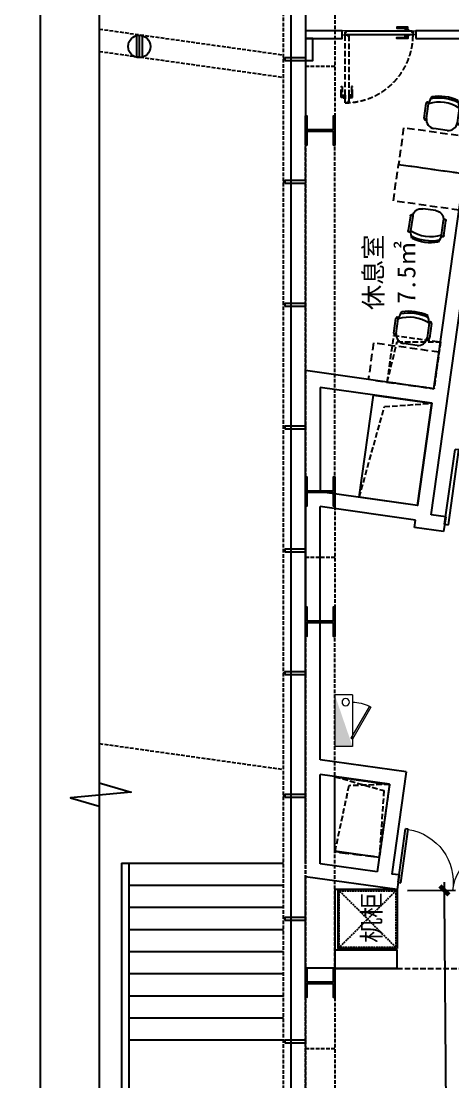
# Model space of a CAD drawing. Header units: millimetres. Extents: x 285006 to 3037698, y -2820855 to 192241.
# Drawn here: x 844895 to 850758, y -477206 to -462816 of the extents above; entities that cross this region are included whole.
import ezdxf
from ezdxf.enums import TextEntityAlignment as Align
from ezdxf.xclip import XClip

# ---------------------------------------------------------------- set-up
doc = ezdxf.new("R2010")
doc.units = ezdxf.units.MM
doc.header["$XCLIPFRAME"] = 2
doc.header["$PDMODE"] = 35
doc.header["$PDSIZE"] = -0.1
for name, pattern in [('1#C-6F$0$CONTINOUS', [0]), ('1#C-6F$0$DASH', [0.35, 0.25, -0.1]), ('1#C-6F$0$DASHED2', [0.375, 0.25, -0.125]), ('DASH', [0.35, 0.25, -0.1]), ('DASHED', [0.75, 0.5, -0.25])]:
    doc.linetypes.add(name, pattern=pattern)
for name, color, linetype in [('1#C-6F$0$0-XREF', 7, 'Continuous'), ('1#C-6F$0$A-WALL', 2, 'Continuous'), ('1#C-6F$0$S-W-BEAMLINE', 4, '1#C-6F$0$DASHED2'), ('1#C-6F$0$文字图层', 7, 'Continuous'), ('1#C-6F$0$汇水面积', 3, 'Continuous'), ('4玻璃幕墙', 1, 'Continuous'), ('6铝型材', 8, 'Continuous'), ('___', 4, 'Continuous'), ('__附着_A10-J_KJ_2_B_28F_SEN22M3I_设计区$0$A_WALL_BRIK(砌块墙)', 190, 'Continuous'), ('BS-SHORT CABINET', 30, 'Continuous'), ('BS-STAIR', 30, 'Continuous'), ('COLUMN', 160, 'Continuous'), ('DOOR', 60, 'Continuous'), ('DOOR--02', 8, 'Continuous'), ('DS-FINISH', 20, 'Continuous'), ('DS-NOTES', 8, 'Continuous'), ('FF-FURN', 51, 'Continuous'), ('FF-TEXT', 50, 'Continuous'), ('FF-活动家具', 51, 'Continuous'), ('FF1-固定家具(落地、到顶)', 30, 'Continuous'), ('WALL', 255, 'Continuous'), ('WALL-地台', 8, 'Continuous'), ('铝型材断面', 8, 'Continuous')]:
    doc.layers.add(name, color=color, linetype=linetype)
for name, color, linetype, lineweight in [('1#C-6F$0$0XG-X', 1, 'Continuous', 18), ('1#C-6F$0$A-HOLE', 5, 'Continuous', 25), ('WALL-1C-6F-1$0$A-WALL-GLAZ', 142, 'Continuous', 18), ('板边洞口-1C-6F$0$A-HOLE', 5, 'Continuous', 25)]:
    doc.layers.add(name, color=color, linetype=linetype, lineweight=lineweight)
doc.styles.add('CCD_DIM', font='archs.shx', dxfattribs={"width": 0.7})
doc.styles.add('DIA', font='')
doc.styles.get('DIA').set_extended_font_data('SimSun')
doc.dimstyles.new('DIM_100', dxfattribs={"dimscale": 100, "dimtxt": 1.5, "dimasz": 1, "dimexe": 1.5, "dimexo": 1.5, "dimgap": 0.6, "dimtad": 1, "dimdec": 0, "dimrnd": 5, "dimzin": 12, "dimdsep": 46, "dimtxsty": 'CCD_DIM', "dimblk": 'CCD_Dimension_Tick', "dimcen": 0.125, "dimclrd": 44, "dimclre": 44, "dimclrt": 50, "dimadec": 0, "dimazin": 0, "dimtfac": 1, "dimtdec": 0, "dimtix": 1, "dimtmove": 2, "dimatfit": 3, "dimldrblk": 'CCD_Leader_Dot', "dimfxl": 5, "dimtvp": 1, "dimtolj": 1, "dimtzin": 0, "dimarcsym": 0})

# ---------------------------------------------------------------- blocks, each defined once
blk = doc.blocks.new('WALL-1C-6F-1$0$mullion_____')
at = {"layer": '6铝型材'}
for p, q in [((-36798, -1713), (-36798, -1433)), ((-36798, -1433), (-36758, -1433)), ((-36758, -1713), (-36758, -1433)), ((-36798, -1713), (-36758, -1713)), ((-36778, -1713), (-36778, -1733))]:
    blk.add_line(p, q, dxfattribs=at)
blk = doc.blocks.new('WALL-1C-6F-1')
at = {"layer": '4玻璃幕墙'}
blk.add_line((98374985, 18822923), (98374985, 18796566), dxfattribs=at)
at = {"layer": 'WALL-地台', "linetype": 'DASH', "ltscale": 200}
for p, q in [((98374885, 18823023), (98374885, 18796546)), ((98375185, 18822723), (98375185, 18796566)), ((98353235, 18804945), (98374885, 18801902))]:
    blk.add_line(p, q, dxfattribs=at)
for points in [[(98353235, 18814639), (98374885, 18811596)], [(98353235, 18814336), (98374885, 18811293)]]:
    blk.add_lwpolyline(points, dxfattribs=at)
at = {"layer": 'WALL-1C-6F-1$0$A-WALL-GLAZ', "lineweight": -3, "rotation": 269.9999995734953}
for p in [(98376618, 18774763), (98376618, 18773097), (98376618, 18771431), (98376618, 18769765), (98376618, 18768098), (98376618, 18764766), (98376618, 18763100), (98376618, 18761434)]:
    blk.add_blockref('WALL-1C-6F-1$0$mullion_____', p, dxfattribs=at)
at = {"layer": '铝型材断面', "ltscale": 0.5, "rotation": 269.9999995734953}
blk.add_blockref('WALL-1C-6F-1$0$mullion_____', (98376618, 18766432), dxfattribs=at)
blk = doc.blocks.new('1#C-6F$0$$DorLib2D$00000002')
for p, q in [((-0.5, 0), (-0.5, 0.4875)), ((-0.475, 0.4875), (-0.5, 0.4875)), ((-0.475, 0), (-0.475, 0.4875)), ((0.475, 0), (0.475, 0.4875)), ((0.475, 0.4875), (0.5, 0.4875)), ((0.5, 0), (0.5, 0.4875)), ((-0.5, 0), (-0.475, 0)), ((0.5, 0), (0.475, 0))]:
    blk.add_line(p, q)
at = {"lineweight": 13}
for centre, start, end in [((-0.4875, 0), 0, 88.53072), ((0.4875, 0), 91.46928, 180)]:
    blk.add_arc(centre, 0.4875, start, end, dxfattribs=at)
blk = doc.blocks.new('1#C-6F$0$$TCHSYS$DOOR2D')
for p, q in [((0.45, 0.975), (0.5, 0.975)), ((0.45, 0), (0.45, 0.975)), ((0.5, 0), (0.5, 0.975)), ((0.5, 0), (0.45, 0))]:
    blk.add_line(p, q)
at = {"lineweight": 13}
blk.add_arc((0.475, 0), 0.975, 91.4693, 180, dxfattribs=at)
blk = doc.blocks.new('1#C-6F$0$DSADSAD')
at = {"layer": '1#C-6F$0$文字图层', "color": 6}
for p, q in [((7943089, -1493991), (7943089, -1494579)), ((7943165, -1493981), (7943165, -1494588)), ((7943241, -1493991), (7943241, -1494579))]:
    blk.add_line(p, q, dxfattribs=at)
blk.add_circle((7943165, -1494285), 304, dxfattribs=at)
blk = doc.blocks.new('1#C-6F$0$单出口带卷盘消火栓')
at = {"layer": '1#C-6F$0$0XG-X'}
for p, q in [((368866, -61966), (368866, -61726)), ((368866, -61726), (369566, -61726)), ((369566, -61966), (369566, -61726)), ((368866, -61966), (368966, -61966)), ((368966, -61966), (369466, -61966)), ((369021, -62195), (369454, -61945)), ((369033, -62216), (369466, -61966)), ((369466, -61966), (369454, -61945)), ((369466, -61966), (369566, -61966)), ((369021, -62195), (369034, -62216))]:
    blk.add_line(p, q, dxfattribs=at)
blk.add_circle((368965, -61874), 50, dxfattribs=at)
blk.add_arc((369466, -61966), 500, 180, 207.134, dxfattribs=at)
blk.add_solid([(368866, -61726), (369566, -61966), (369566, -61726)], dxfattribs=at)
blk = doc.blocks.new('1#C-6F$0$A$C13D20D7F')
at = {"layer": '1#C-6F$0$S-W-BEAMLINE', "color": 6, "linetype": '1#C-6F$0$CONTINOUS'}
blk.add_lwpolyline([(380, 200), (20, 200), (20, 13), (0, 13), (0, 413), (20, 413), (20, 225), (380, 225), (380, 413), (400, 413), (400, 13), (380, 13)], close=True, dxfattribs=at)
blk = doc.blocks.new('dfgdergherhre')
at = {"layer": 'WALL-地台', "linetype": 'DASH', "ltscale": 200}
for p, q in [((3268329, 4617160, 0), (3268329, 4615794, 0)), ((3268729, 4617160, 0), (3268729, 4615794, 0)), ((3268729, 4616464, 0), (3268329, 4616464, 0)), ((3268329, 4610495, 0), (3268329, 4615794, 0)), ((3268729, 4610495, 0), (3268729, 4615794, 0)), ((3268329, 4610495, 0), (3268329, 4609129, 0)), ((3268729, 4610495, 0), (3268729, 4609129, 0)), ((3268729, 4609799, 0), (3268329, 4609799, 0)), ((3268329, 4603830, 0), (3268329, 4609129, 0)), ((3268729, 4603830, 0), (3268729, 4609129, 0)), ((3268729, 4603135, 0), (3268329, 4603135, 0))]:
    blk.add_line(p, q, dxfattribs=at)
at = {"layer": 'WALL-地台', "linetype": 'DASH', "ltscale": 200, "elevation": 0}
for points in [[(3268329, 4602464), (3268329, 4603830)], [(3268729, 4603830), (3268729, 4602464)]]:
    blk.add_lwpolyline(points, dxfattribs=at)
at = {"layer": '1#C-6F$0$0-XREF', "ltscale": 1.5, "rotation": 359.999308722076}
for p in [(3268329, 4615381, 0), (3268329, 4610482, 0), (3268329, 4608716, 0), (3268329, 4603818, 0)]:
    blk.add_blockref('1#C-6F$0$A$C13D20D7F', p, dxfattribs=at)
blk = doc.blocks.new('DFHRTHRTH')
at = {"layer": 'COLUMN', "linetype": 'Continuous'}
for p, q in [((3270075, 4612091, 0), (3270743, 4616844, 0)), ((3270037, 4610380, 0), (3270913, 4616618, 0)), ((3268329, 4605671, 0), (3268329, 4612336, 0)), ((3270075, 4612091, 0), (3268329, 4612336, 0)), ((3270047, 4611893, 0), (3268529, 4612106, 0)), ((3268529, 4612106, 0), (3268529, 4610693, 0)), ((3269852, 4610507, 0), (3270047, 4611893, 0)), ((3269852, 4610507, 0), (3268529, 4610693, 0)), ((3268529, 4607057, 0), (3268529, 4610491, 0)), ((3269825, 4610308, 0), (3268529, 4610491, 0)), ((3269811, 4610209, 0), (3269825, 4610308, 0)), ((3270235, 4610352, 0), (3270037, 4610380, 0)), ((3270235, 4610352, 0), (3270207, 4610154, 0)), ((3270207, 4610154, 0), (3269811, 4610209, 0)), ((3269698, 4606893, 0), (3268529, 4607057, 0)), ((3268529, 4605643, 0), (3268529, 4606855, 0)), ((3269472, 4606723, 0), (3268529, 4606855, 0)), ((3269698, 4606893, 0), (3269503, 4605506, 0)), ((3269472, 4606723, 0), (3269305, 4605534, 0)), ((3269305, 4605534, 0), (3268529, 4605643, 0)), ((3269574, 4605294, 0), (3268329, 4605470, 0)), ((3269602, 4605493, 0), (3269503, 4605506, 0)), ((3269602, 4605493, 0), (3269574, 4605294, 0))]:
    blk.add_line(p, q, dxfattribs=at)
blk = doc.blocks.new('*U537')
at = {"layer": 'FF1-固定家具(落地、到顶)', "color": 55, "linetype": 'DASH', "ltscale": 100}
for p, q in [((15.39648, 784.60352), (784.60352, 15.39648)), ((15.39648, 15.39648), (784.60352, 784.60352)), ((800, 0), (800, 800))]:
    blk.add_line(p, q, dxfattribs=at)
at = {"layer": 'FF1-固定家具(落地、到顶)'}
blk.add_lwpolyline([(0, 800), (800, 800), (800, 0), (0, 0)], close=True, dxfattribs=at)
at = {"layer": 'FF1-固定家具(落地、到顶)', "color": 55, "linetype": 'DASH', "ltscale": 100}
blk.add_lwpolyline([(15.39648, 784.60352), (784.60352, 784.60352), (784.60352, 15.39648), (15.39648, 15.39648)], close=True, dxfattribs=at)
blk = doc.blocks.new('A$C64783269')
at = {"layer": 'FF-活动家具'}
for p, q in [((1, 151), (1, 400)), ((41, 151), (41, 400)), ((570, 399), (570, 150)), ((610, 399), (610, 150)), ((419, 0), (191, 0))]:
    blk.add_line(p, q, dxfattribs=at)
for centre, radius, start, end in [((305, -192), 752, 72.7146, 107.2107), ((21, 405), 20.8, 344.5058, 195.4229), ((461, 332), 426, 152.8506, 170.8394), ((305, -144), 604, 64.0229, 115.9163), ((305, -200), 730, 70.8382, 109.1021), ((149, 332), 426, 9.0894, 27.0688), ((590, 405), 20.8, 344.5058, 195.4229), ((21, 145), 20.8, 164.5058, 15.4229), ((191, 150), 150, 179.9644, 269.9644), ((419, 150), 150, 269.9644, 359.9644), ((590, 145), 20.8, 164.5058, 15.4229)]:
    blk.add_arc(centre, radius, start, end, dxfattribs=at)
blk = doc.blocks.new('M--900')
at = {"layer": 'DOOR'}
blk.add_lwpolyline([(-962, 50), (-38, 50), (-38, 18), (-53, 18), (-53, 0), (-947, 0), (-947, 18), (-962, 18), (-962, 50)], dxfattribs=at)
at = {"layer": 'DOOR--02', "linetype": 'DASH', "ltscale": 300}
for p, q in [((-136, 869), (-136, 755)), ((10, 869), (10, 755))]:
    blk.add_line(p, q, dxfattribs=at)
at = {"layer": 'DOOR--02'}
for p, q in [((-857, 98), (-743, 98)), ((-857, -48), (-743, -48))]:
    blk.add_line(p, q, dxfattribs=at)
at = {"layer": 'DOOR--02', "linetype": 'DASH', "ltscale": 300}
for points in [[(-100, 870), (-100, 904), (-138, 904), (-138, 861)], [(-138, 904), (-126, 895), (-126, 869)], [(-138, 869), (-138, 755), (-126, 755), (-126, 869)], [(-128, 869), (-138, 869)], [(-128, 869), (-100, 869), (-100, 869)], [(-88, 869), (-88, 919), (-98, 919), (-98, 869), (-88, 869)], [(-98, 902), (-88, 902)], [(-98, 885), (-88, 885)], [(-38, 974), (-38, 50), (-70, 50), (-70, 65), (-88, 65), (-88, 959), (-70, 959), (-70, 974), (-38, 974)], [(-38, 919), (-38, 919)], [(-38, 869), (-38, 919), (-28, 919), (-28, 869), (-38, 869)], [(-28, 902), (-38, 902)], [(-28, 885), (-38, 885)], [(-26, 870), (-26, 904), (12, 904), (12, 861)], [(2, 869), (-26, 869), (-26, 869)], [(12, 904), (0, 895), (0, 869)], [(12, 869), (12, 755), (0, 755), (0, 869)], [(2, 869), (12, 869)]]:
    blk.add_lwpolyline(points, dxfattribs=at)
for points in [[(-100, 904), (-100, 869), (-98, 869), (-98, 904)], [(-26, 904), (-26, 869), (-28, 869), (-28, 904)]]:
    blk.add_lwpolyline(points, close=True, dxfattribs=at)
at = {"layer": 'DOOR--02'}
for points in [[(-857, 50), (-907, 50), (-907, 60), (-857, 60), (-857, 50)], [(-907, 50), (-907, 50)], [(-858, 62), (-892, 62), (-892, 100), (-849, 100)], [(-857, 100), (-743, 100), (-743, 88), (-857, 88)], [(-857, 90), (-857, 100)], [(-857, 90), (-857, 62), (-857, 62)], [(-857, 0), (-907, 0), (-907, -10), (-857, -10), (-857, 0)], [(-858, -12), (-892, -12), (-892, -50), (-849, -50)], [(-857, -40), (-857, -12), (-857, -12)], [(-857, -50), (-743, -50), (-743, -38), (-857, -38)], [(-857, -40), (-857, -50)]]:
    blk.add_lwpolyline(points, dxfattribs=at)
at = {"layer": 'DOOR--02', "ltscale": 0.1}
for points in [[(-892, 100), (-883, 88), (-857, 88)], [(-890, 60), (-890, 50)], [(-873, 60), (-873, 50)], [(-892, -50), (-883, -38), (-857, -38)], [(-890, -10), (-890, 0)], [(-873, -10), (-873, 0)]]:
    blk.add_lwpolyline(points, dxfattribs=at)
at = {"layer": 'DOOR--02'}
for points in [[(-892, 62), (-857, 62), (-857, 60), (-892, 60)], [(-892, -12), (-857, -12), (-857, -10), (-892, -10)]]:
    blk.add_lwpolyline(points, close=True, dxfattribs=at)
at = {"layer": 'DOOR--02', "linetype": 'DASH', "ltscale": 300}
blk.add_arc((-38, 50), 924, 90, 181.9847, dxfattribs=at)
at = {"layer": 'DS-FINISH', "linetype": 'Continuous', "lineweight": 0, "ltscale": 1000}
for points in [[(-965, 15), (-950, 15), (-950, 0), (-1000, 0), (-1000, 50), (-965, 50)], [(-35, 15), (-50, 15), (-50, 0), (0, 0), (0, 50), (-35, 50)]]:
    blk.add_lwpolyline(points, close=True, dxfattribs=at)
blk = doc.blocks.new('*U476')
blk.add_blockref('M--900', (0, 0))
blk = doc.blocks.new('CCD_Dimension_Tick')
at = {"color": 0, "linetype": 'ByBlock'}
for p, q in [((-1.09, 0), (0, 0)), ((0, 0), (1.09, 0))]:
    blk.add_line(p, q, dxfattribs=at)
at = {"color": 0, "linetype": 'Continuous', "const_width": 0.608}
blk.add_lwpolyline([(-0.61, -0.61), (0.61, 0.61)], dxfattribs=at)
blk = doc.blocks.new('*D1148')
at = {"layer": '___', "color": 44, "lineweight": -2, "transparency": 16777216}
for p, q in [((849156, -309102), (849156, -308452)), ((849056, -308602), (848956, -308602)), ((849156, -308602), (849461, -308602)), ((849461, -308534), (849461, -308752)), ((849561, -308602), (849661, -308602))]:
    blk.add_line(p, q, dxfattribs=at)
at = {"layer": 'Defpoints', "color": 0, "transparency": 16777216}
for p in [(849461, -308384, 0), (849461, -308602), (849156, -623499, 0)]:
    blk.add_point(p, dxfattribs=at)
at = {"layer": '___', "color": 44, "lineweight": -2, "transparency": 16777216, "xscale": 100, "yscale": 100, "zscale": 100}
blk.add_blockref('CCD_Dimension_Tick', (849156, -308602), dxfattribs=at)
at = {"layer": '___', "color": 44, "lineweight": -2, "transparency": 16777216, "xscale": 100, "yscale": 100, "zscale": 100, "rotation": 180}
blk.add_blockref('CCD_Dimension_Tick', (849461, -308602), dxfattribs=at)
at = {"layer": '___', "color": 50, "transparency": 16777216, "insert": (849308, -308467), "char_height": 150, "attachment_point": 5, "style": 'CCD_DIM'}
blk.add_mtext('\\A1;305', dxfattribs=at)
blk = doc.blocks.new('CCD_Leader_Dot')
at = {"color": 0, "linetype": 'ByBlock'}
blk.add_line((-5, 0), (-10, 0), dxfattribs=at)
at = {"color": 0, "linetype": 'ByBlock', "const_width": 5}
blk.add_lwpolyline([(-2.5, 0, 1), (2.5, 0, 1)], format="xyb", close=True, dxfattribs=at)
blk = doc.blocks.new('DFHFTHRTHRT')
at = {"layer": 'FF-TEXT', "color": 50, "style": 'DIA'}
blk.add_text('休息室', height=250, rotation=90.0848, dxfattribs=at).set_placement((905187, -320904, 0), align=Align.CENTER)
blk.add_text('7.5㎡', height=250, rotation=90.0848, dxfattribs=at).set_placement((905488, -320904, 0), align=Align.MIDDLE)
blk.add_text('机柜', height=250, rotation=89.9152, dxfattribs=at).set_placement((905038, -329661), align=Align.MIDDLE_CENTER)
blk = doc.blocks.new('*D1158')
at = {"layer": '___', "color": 44, "lineweight": -2, "transparency": 16777216}
for p, q in [((850144, -474612), (850794, -474607)), ((850806, -493626), (850645, -474708)), ((850307, -493730), (850957, -493725))]:
    blk.add_line(p, q, dxfattribs=at)
at = {"layer": 'Defpoints', "color": 0, "transparency": 16777216}
for p in [(849986, -474613, 0), (850644, -474608), (850148, -493732, 0)]:
    blk.add_point(p, dxfattribs=at)
at = {"layer": '___', "color": 44, "lineweight": -2, "transparency": 16777216, "xscale": 100, "yscale": 100, "zscale": 100}
for p, rotation in [((850644, -474608), 90.48700985890495), ((850807, -493726), 270.487009858905)]:
    blk.add_blockref('CCD_Dimension_Tick', p, dxfattribs=dict(at, rotation=rotation))
at = {"layer": '___', "color": 50, "transparency": 16777216, "insert": (850860, -484166), "char_height": 150, "attachment_point": 5, "rotation": 270.487, "style": 'CCD_DIM'}
blk.add_mtext('\\A1;19120', dxfattribs=at)

msp = doc.modelspace()

# ---------------------------------------------------------------- linework, layer by layer
at = {"elevation": 0}
msp.add_lwpolyline([(845956.1, -461120.5), (845956.1, -473149.2), (846388.1, -473276.7), (845566.8, -473351.7), (845956.1, -473464.1), (845956.1, -484040.7)], dxfattribs=at)
at = {"layer": '1#C-6F$0$A-HOLE', "linetype": '1#C-6F$0$DASH', "elevation": 0}
msp.add_lwpolyline([(849155.7, -473065.5), (849898.7, -473169.9), (849759.5, -474160.2), (849155.7, -474089.4)], close=True, dxfattribs=at)
at = {"layer": 'BS-SHORT CABINET', "elevation": 0}
msp.add_lwpolyline([(849155.7, -475670.5), (850000.9, -475670.5), (850000.9, -475418), (849155.7, -475418)], close=True, dxfattribs=at)
msp.add_lwpolyline([(850000.9, -475670.5), (849155.7, -475670.5)], dxfattribs=at)
at = {"layer": 'BS-STAIR'}
for p, q in [((846257.1, -474237.3, 0), (848457.4, -474237.3, 0)), ((846257.1, -474237.3, 0), (846257.5, -481635.9, 0)), ((846357.1, -474237.3, 0), (846357.5, -481535.9, 0)), ((846357.2, -474537.3, 0), (848457.4, -474537.3, 0)), ((846357.2, -474837.3, 0), (848457.4, -474837.3, 0)), ((846357.2, -475137.3, 0), (848457.4, -475137.3, 0)), ((846357.2, -475437.3, 0), (848457.4, -475437.3, 0)), ((846357.2, -475737.3, 0), (848457.4, -475737.3, 0)), ((846357.2, -476037.3, 0), (848457.4, -476037.3, 0)), ((846357.2, -476337.3, 0), (848457.4, -476337.3, 0)), ((846357.3, -476637.3, 0), (848457.4, -476637.3, 0))]:
    msp.add_line(p, q, dxfattribs=at)
at = {"layer": 'BS-STAIR', "elevation": 0}
msp.add_lwpolyline([(847410.4, -476835.2, 0, 0, 0), (847410.4, -474687.3, 120, 0, 0), (847410.4, -474237.3, 0, 0, 0)], format="xyseb", dxfattribs=at)
at = {"layer": 'Defpoints', "elevation": 0}
msp.add_lwpolyline([(845156.1, -450522.9), (865505.7, -450522.9), (865505.7, -508202), (845156.1, -508202)], close=True, dxfattribs=at)
at = {"layer": 'DS-NOTES', "linetype": 'DASH', "ltscale": 300, "elevation": 0}
msp.add_lwpolyline([(849957.1, -467078.8), (850590.9, -467167.8), (850501.8, -467801.6), (849868, -467712.5)], close=True, dxfattribs=at)
for points in [[(849868, -467712.5), (850002.2, -467163.4), (850590.9, -467167.8)], [(849486.9, -469274.7), (849829, -468045.1), (850473.9, -467999.7)], [(849157.7, -473065.8), (849821.9, -473255.2), (849759.5, -474160.2)], [(849898.7, -473169.9), (849345.2, -473188.2), (849155.7, -474075.3)], [(850000.9, -475670.4), (851486.3, -475670.5)]]:
    msp.add_lwpolyline(points, dxfattribs=at)
at = {"layer": 'FF-FURN', "linetype": 'DASHED', "ltscale": 200, "elevation": 0}
for points in [[(850020.7, -464758.5), (850911.9, -464883.7), (850981.5, -464388.6), (850090.2, -464263.3), (850020.7, -464758.5)], [(850119.7, -464772.4), (850911.9, -464883.7), (850842.3, -465378.9), (849951.1, -465253.6), (850020.7, -464758.5)], [(849709.6, -467690.3), (850501.8, -467801.6), (850571.4, -467306.5), (849680.1, -467181.2), (849610.5, -467676.3)]]:
    msp.add_lwpolyline(points, dxfattribs=at)
at = {"layer": 'WALL', "elevation": 0}
for points in [[(848756, -463347.5), (848855.7, -463347.5), (848855.7, -463048.3), (848756, -463048.3)], [(848756.1, -463048.3), (849255.7, -463048.3), (849255.7, -462948.3), (848756.1, -462948.3)], [(850255.7, -463048.3), (853304.3, -463048.3), (853304.3, -462948.3), (850255.7, -462948.3)]]:
    msp.add_lwpolyline(points, close=True, dxfattribs=at)
msp.add_lwpolyline([(850000.9, -474598), (849155.7, -474598), (849155.7, -475662.4), (848755.7, -475662.4), (848756.1, -474423.1)], dxfattribs=at)
at = {"layer": '板边洞口-1C-6F$0$A-HOLE', "linetype": 'Continuous', "ltscale": 1.5, "elevation": 0}
msp.add_lwpolyline([(849681.7, -467888.3), (850473.9, -467999.7), (850279.1, -469386), (849486.9, -469274.7)], close=True, dxfattribs=at)
at = {"layer": '板边洞口-1C-6F$0$A-HOLE', "elevation": 0}
msp.add_lwpolyline([(849155.7, -473065.5), (849898.7, -473169.9), (849759.5, -474160.2), (849155.7, -474075.3)], close=True, dxfattribs=at)

# ---------------------------------------------------------------- block references
at = {"rotation": 180}
msp.add_blockref('*U537', (850000.9, -474598, 0), dxfattribs=at)
at = {"layer": '1#C-6F$0$0-XREF', "ltscale": 1.5}
ref = msp.add_blockref('WALL-1C-6F-1', (-97526656.2, -19273682.2, 0), dxfattribs=dict(at, rotation=359.999308722076))
XClip(ref).set_block_clipping_path([(98372385.8231538981, 18767467.007476639), (98391135.4026873261, 18767467.2336917371), (98391134.7242774069, 18823696.4636914618), (98372385.144743979, 18823696.2374763638)])
at = {"layer": '1#C-6F$0$0XG-X', "xscale": -1, "rotation": 89.99930872168804}
msp.add_blockref('1#C-6F$0$单出口带卷盘消火栓', (787433.7, -103088.7, 0), dxfattribs=at)
at = {"layer": '1#C-6F$0$A-WALL'}
msp.add_blockref('DFHRTHRTH', (-2419573.4, -5079892.5), dxfattribs=at)
at = {"layer": '1#C-6F$0$汇水面积', "xscale": 0.4999999999999999, "yscale": 0.4999999999999999, "zscale": 0.4999999999999999, "rotation": 359.999308721688}
msp.add_blockref('1#C-6F$0$DSADSAD', (-3125074.1, 284032.7, 0), dxfattribs=at)
at = {"layer": '___'}
msp.add_blockref('DFHFTHRTHRT', (-55384.5, -145318), dxfattribs=at)
at = {"layer": '__附着_A10-J_KJ_2_B_28F_SEN22M3I_设计区$0$A_WALL_BRIK(砌块墙)'}
msp.add_blockref('dfgdergherhre', (-2419573.4, -5079892.5), dxfattribs=at)
at = {"layer": 'DOOR', "xscale": -1050.000003055029, "yscale": 1050.000003055028, "zscale": 1050.000003055029, "rotation": 351.9993082428272}
msp.add_blockref('1#C-6F$0$$TCHSYS$DOOR2D', (851167.2, -469712.8, 0), dxfattribs=at)
at = {"layer": 'DOOR', "extrusion": (-5.84819e-16, -4.16084e-15, -1), "xscale": 1500, "yscale": 1500, "zscale": -499.9999999999999, "rotation": 8.000690783346736}
msp.add_blockref('1#C-6F$0$$DorLib2D$00000002', (-850757.6, -474603.4, 0), dxfattribs=at)
at = {"layer": 'DS-FINISH', "rotation": 180}
msp.add_blockref('*U476', (849255.7, -462948.3, 0), dxfattribs=at)
at = {"layer": 'FF-FURN', "linetype": 'DASHED', "ltscale": 200, "yscale": 0.8, "zscale": 0.8}
for p, xscale, rotation in [((850350.5, -464249.5, 0), 0.8, 351.9993079525053), ((850197.4, -465338.7, 0), -0.8, 171.9993079525053), ((849940.4, -467167.3, 0), 0.8, 351.9993079525053)]:
    msp.add_blockref('A$C64783269', p, dxfattribs=dict(at, xscale=xscale, rotation=rotation))

# ---------------------------------------------------------------- dimensions: what is measured, and where the dimension line sits
at = {"layer": '___'}
dim = msp.add_linear_dim(base=(849461, -308601.6), p1=(849155.9, -623499, 0), p2=(849461, -308383.7, 0), dimstyle='DIM_100', override={"dimfxlon": 1}, dxfattribs=at)
dim.commit()
dim.dimension.update_dxf_attribs({"geometry": '*D1148', "text_midpoint": (849308.4, -308466.6)})
dim = msp.add_aligned_dim(p1=(850148, -493731.7, 0), p2=(849985.5, -474613.4, 0), distance=-658.7, dimstyle='DIM_100', override={"dimfxlon": 1}, dxfattribs=at)
dim.commit()
dim.dimension.update_dxf_attribs({"geometry": '*D1158', "text_midpoint": (850860.4, -484165.8)})

doc.saveas('drawing.dxf')
